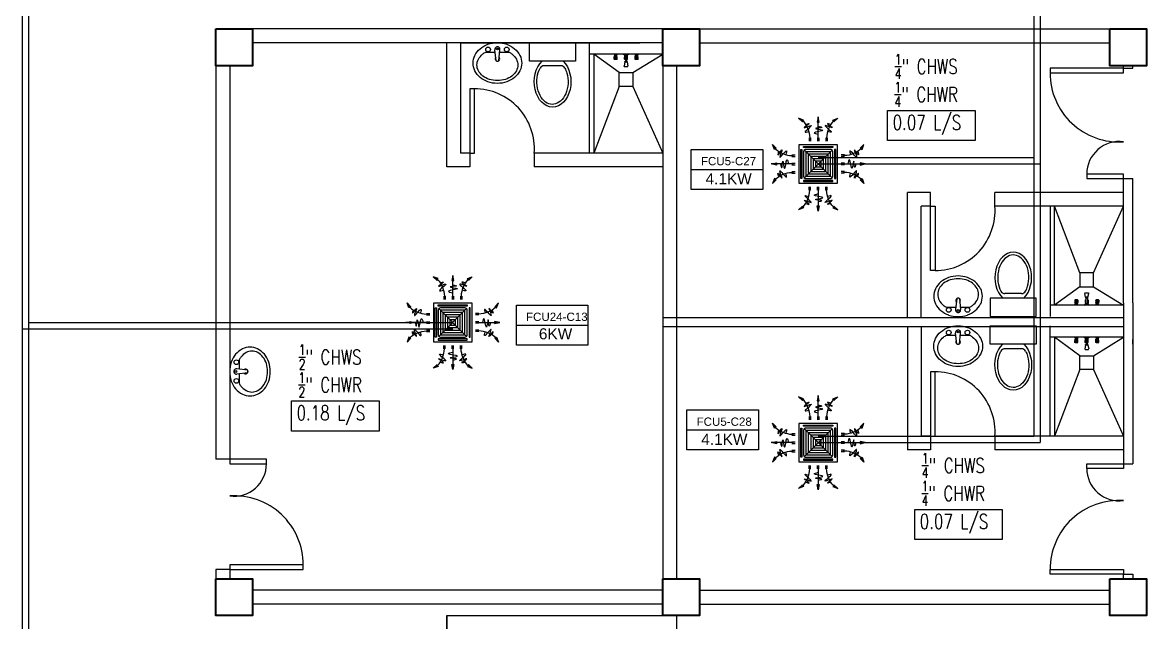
# Model space of a CAD drawing. Header units: millimetres. Extents: x 5 to 430, y 3 to 339.
# Drawn here: x 33.69 to 45.92, y 42.8 to 49.32 of the extents above; entities that cross this region are included whole.
import ezdxf

# ---------------------------------------------------------------- set-up
doc = ezdxf.new("R2010")
doc.units = ezdxf.units.MM
doc.header["$MEASUREMENT"] = 0
for name, color, linetype in [('AIR', 7, 'Continuous'), ('fcu line', 7, 'Continuous'), ('fcu return', 7, 'Continuous'), ('Legends', 7, 'Continuous'), ('pipe label', 7, 'Continuous')]:
    doc.layers.add(name, color=color, linetype=linetype)
doc.styles.add('Arch-Dim', font='simplex.shx', dxfattribs={"width": 0.75})
doc.styles.get("Standard").update_dxf_attribs({"font": 'arial.ttf'})

# ---------------------------------------------------------------- blocks, each defined once
blk = doc.blocks.new('FCU-13000P (CASSETTE SPLIT)')
at = {"layer": 'AIR', "ltscale": 3}
for p, q in [((0, 0.523), (0, 1)), ((-0.193, 0.558), (-0.193, 0.487)), ((-0.162, 0.558), (-0.162, 0.487)), ((-0.016, 0.558), (-0.016, 0.487)), ((0.016, 0.558), (0.016, 0.487)), ((0.162, 0.558), (0.162, 0.487)), ((0.193, 0.558), (0.193, 0.487)), ((-0.523, 0), (-1, 0)), ((-0.558, 0.193), (-0.487, 0.193)), ((-0.558, 0.162), (-0.487, 0.162)), ((-0.558, 0.016), (-0.487, 0.016)), ((0.558, 0.193), (0.487, 0.193)), ((0.558, 0.162), (0.487, 0.162)), ((0.558, 0.016), (0.487, 0.016)), ((0.523, 0), (1, 0)), ((-0.558, -0.016), (-0.487, -0.016)), ((-0.558, -0.162), (-0.487, -0.162)), ((-0.558, -0.193), (-0.487, -0.193)), ((0.558, -0.016), (0.487, -0.016)), ((0.558, -0.162), (0.487, -0.162)), ((0.558, -0.193), (0.487, -0.193)), ((-0.193, -0.558), (-0.193, -0.487)), ((-0.162, -0.558), (-0.162, -0.487)), ((-0.016, -0.558), (-0.016, -0.487)), ((0, -0.523), (0, -1)), ((0.016, -0.558), (0.016, -0.487)), ((0.162, -0.558), (0.162, -0.487)), ((0.193, -0.558), (0.193, -0.487))]:
    blk.add_line(p, q, dxfattribs=at)
at = {"layer": 'AIR'}
for p, q in [((0.295, -0.295), (-0.295, 0.295)), ((0.295, 0.295), (-0.295, -0.295))]:
    blk.add_line(p, q, dxfattribs=at)
at = {"layer": 'AIR', "ltscale": 3}
for points in [[(-0.335, 0.895), (-0.311, 0.932), (-0.416, 0.973)], [(-0.022, 0.89), (0.022, 0.89), (0, 1)], [(0.335, 0.895), (0.311, 0.932), (0.416, 0.973)], [(-0.895, 0.335), (-0.932, 0.311), (-0.973, 0.416)], [(0.895, 0.335), (0.932, 0.311), (0.973, 0.416)], [(-0.89, 0.022), (-0.89, -0.022), (-1, 0)], [(0.89, 0.022), (0.89, -0.022), (1, 0)], [(-0.895, -0.335), (-0.932, -0.311), (-0.973, -0.416)], [(0.895, -0.335), (0.932, -0.311), (0.973, -0.416)], [(-0.335, -0.895), (-0.311, -0.932), (-0.416, -0.973)], [(-0.022, -0.89), (0.022, -0.89), (0, -1)], [(0.335, -0.895), (0.311, -0.932), (0.416, -0.973)]]:
    blk.add_lwpolyline(points, close=True, dxfattribs=at)
at = {"layer": 'AIR'}
for points in [[(-0.323, 0.914, -0.171809), (-0.178, 0.558), (-0.178, 0.522)], [(0.323, 0.914, 0.171809), (0.178, 0.558), (0.178, 0.522)], [(-0.914, 0.323, 0.171809), (-0.558, 0.178), (-0.522, 0.178)], [(0.914, 0.323, -0.171809), (0.558, 0.178), (0.522, 0.178)], [(-0.914, -0.323, -0.171809), (-0.558, -0.178), (-0.522, -0.178)], [(0.914, -0.323, 0.171809), (0.558, -0.178), (0.522, -0.178)], [(-0.323, -0.914, 0.171809), (-0.178, -0.558), (-0.178, -0.522)], [(0.323, -0.914, -0.171809), (0.178, -0.558), (0.178, -0.522)]]:
    blk.add_lwpolyline(points, format="xyb", dxfattribs=at)
for points in [[(-0.41, -0.41), (0.41, -0.41), (0.41, 0.41), (-0.41, 0.41)], [(-0.373, 0.31), (-0.348, 0.31), (-0.348, -0.31), (-0.373, -0.31)], [(-0.31, 0.372), (0.31, 0.372), (0.31, 0.348), (-0.31, 0.348)], [(-0.26, -0.26), (0.26, -0.26), (0.26, 0.26), (-0.26, 0.26)], [(0.372, 0.31), (0.348, 0.31), (0.348, -0.31), (0.372, -0.31)], [(-0.21, -0.21), (0.21, -0.21), (0.21, 0.21), (-0.21, 0.21)], [(-0.16, -0.16), (0.16, -0.16), (0.16, 0.16), (-0.16, 0.16)], [(-0.11, -0.11), (0.11, -0.11), (0.11, 0.11), (-0.11, 0.11)], [(-0.06, -0.06), (0.06, -0.06), (0.06, 0.06), (-0.06, 0.06)], [(-0.31, -0.373), (0.31, -0.373), (0.31, -0.348), (-0.31, -0.348)]]:
    blk.add_lwpolyline(points, close=True, dxfattribs=at)
blk.add_lwpolyline([(-0.26, -0.31), (0.26, -0.31, 0.414214), (0.31, -0.26), (0.31, 0.26, 0.414214), (0.26, 0.31), (-0.26, 0.31, 0.414214), (-0.31, 0.26), (-0.31, -0.26, 0.414214)], format="xyb", close=True, dxfattribs=at)
at = {"layer": 'AIR', "ltscale": 3}
for points in [[(-0.268, 0.84), (-0.231, 0.852), (-0.134, 0.882), (-0.422, 0.704), (0.005, 0.903), (-0.358, 0.645), (-0.239, 0.678), (-0.199, 0.69)], [(0.268, 0.84), (0.231, 0.852), (0.134, 0.882), (0.422, 0.704), (-0.005, 0.903), (0.358, 0.645), (0.239, 0.678), (0.199, 0.69)], [(-0.84, 0.268), (-0.852, 0.231), (-0.882, 0.134), (-0.704, 0.422), (-0.903, -0.005), (-0.645, 0.358), (-0.678, 0.239), (-0.69, 0.199)], [(0.84, 0.268), (0.852, 0.231), (0.882, 0.134), (0.704, 0.422), (0.903, -0.005), (0.645, 0.358), (0.678, 0.239), (0.69, 0.199)], [(-0.84, -0.268), (-0.852, -0.231), (-0.882, -0.134), (-0.704, -0.422), (-0.903, 0.005), (-0.645, -0.358), (-0.678, -0.239), (-0.69, -0.199)], [(0.84, -0.268), (0.852, -0.231), (0.882, -0.134), (0.704, -0.422), (0.903, 0.005), (0.645, -0.358), (0.678, -0.239), (0.69, -0.199)], [(-0.268, -0.84), (-0.231, -0.852), (-0.134, -0.882), (-0.422, -0.704), (0.005, -0.903), (-0.358, -0.645), (-0.239, -0.678), (-0.199, -0.69)], [(0.268, -0.84), (0.231, -0.852), (0.134, -0.882), (0.422, -0.704), (-0.005, -0.903), (0.358, -0.645), (0.239, -0.678), (0.199, -0.69)]]:
    blk.add_open_spline(points, degree=3, knots=[0.0032834, 0.0032834, 0.0032834, 0.0032834, 0.0712567, 0.1924075, 0.3347111, 0.5062145, 0.5813292, 0.5813292, 0.5813292, 0.5813292], dxfattribs=at)
for points in [[(0, 0.8), (0.077, 0.776), (-0.058, 0.755), (0.098, 0.718), (-0.087, 0.663), (0, 0.631)], [(-0.8, 0), (-0.776, -0.077), (-0.755, 0.058), (-0.718, -0.098), (-0.663, 0.087), (-0.631, 0)], [(0.8, 0), (0.776, -0.077), (0.755, 0.058), (0.718, -0.098), (0.663, 0.087), (0.631, 0)], [(0, -0.8), (0.077, -0.776), (-0.058, -0.755), (0.098, -0.718), (-0.087, -0.663), (0, -0.631)]]:
    blk.add_spline(points, degree=3, dxfattribs=at)
for points in [[(-0.416, 0.973), (-0.335, 0.895), (-0.311, 0.932)], [(0, 1), (-0.022, 0.89), (0.022, 0.89)], [(0.416, 0.973), (0.335, 0.895), (0.311, 0.932)], [(-0.973, 0.416), (-0.895, 0.335), (-0.932, 0.311)], [(0.973, 0.416), (0.895, 0.335), (0.932, 0.311)], [(-1, 0), (-0.89, 0.022), (-0.89, -0.022)], [(1, 0), (0.89, 0.022), (0.89, -0.022)], [(-0.973, -0.416), (-0.895, -0.335), (-0.932, -0.311)], [(0.973, -0.416), (0.895, -0.335), (0.932, -0.311)], [(-0.416, -0.973), (-0.335, -0.895), (-0.311, -0.932)], [(0, -1), (-0.022, -0.89), (0.022, -0.89)], [(0.416, -0.973), (0.335, -0.895), (0.311, -0.932)]]:
    blk.add_solid(points, dxfattribs=at)

msp = doc.modelspace()

# ---------------------------------------------------------------- linework, layer by layer
at = {"color": 8, "lineweight": 25}
for p, q in [((40.66, 49.254), (36.197, 49.254)), ((41.06, 49.254), (45.522, 49.254)), ((40.66, 49.104), (36.197, 49.104)), ((41.06, 49.104), (45.522, 49.104)), ((35.797, 48.854), (35.797, 44.577)), ((35.947, 48.854), (35.947, 44.527)), ((40.66, 48.854), (40.66, 43.277)), ((40.81, 48.854), (40.81, 43.277)), ((45.672, 46.115), (40.66, 46.115)), ((45.672, 46.015), (40.66, 46.015)), ((35.947, 44.577), (35.797, 44.577)), ((35.947, 43.427), (35.947, 43.277)), ((35.797, 43.377), (35.797, 43.277)), ((35.947, 43.377), (35.797, 43.377)), ((40.66, 43.152), (36.197, 43.152)), ((41.06, 43.152), (45.522, 43.152)), ((40.66, 43.002), (36.197, 43.002)), ((41.06, 43.002), (45.522, 43.002)), ((38.31, 42.877), (38.31, 41.689)), ((40.81, 42.877), (40.81, 38.502))]:
    msp.add_line(p, q, dxfattribs=at)
at = {"color": 8, "linetype": 'ByBlock', "lineweight": 25}
for p, q in [((38.31, 47.754), (38.31, 49.104)), ((45.672, 48.777), (45.672, 48.854)), ((45.672, 48.827), (45.772, 48.827)), ((45.772, 48.827), (45.772, 48.854)), ((39.26, 47.904), (39.26, 47.754)), ((45.672, 46.277), (45.672, 47.677)), ((45.672, 47.627), (45.772, 47.627)), ((45.772, 46.277), (45.772, 47.627)), ((45.672, 46.277), (45.672, 44.477)), ((45.772, 46.277), (45.772, 44.527)), ((45.772, 45.877), (45.772, 44.527)), ((45.672, 44.527), (45.772, 44.527)), ((45.672, 43.277), (45.672, 43.327)), ((45.672, 43.327), (45.772, 43.327)), ((45.772, 43.327), (45.772, 43.277))]:
    msp.add_line(p, q, dxfattribs=at)
at = {"color": 8, "linetype": 'ByBlock', "lineweight": 9}
for p, q in [((38.46, 49.104), (40.41, 49.104)), ((40.66, 48.979), (39.86, 48.979)), ((45.672, 46.252), (44.872, 46.252)), ((45.672, 45.902), (44.872, 45.902)), ((45.772, 45.827), (45.772, 45.877))]:
    msp.add_line(p, q, dxfattribs=at)
at = {"color": 8, "linetype": 'ByBlock', "lineweight": 25, "ltscale": 0.3}
for p, q in [((38.46, 49.104), (38.46, 47.904)), ((38.56, 47.904), (38.46, 47.904)), ((38.56, 47.904), (38.56, 47.754)), ((40.66, 47.904), (39.26, 47.904)), ((38.56, 47.754), (38.31, 47.754)), ((40.66, 47.754), (39.26, 47.754)), ((43.572, 47.477), (43.322, 47.477)), ((43.322, 46.115), (43.322, 47.477)), ((43.572, 47.327), (43.572, 47.477)), ((45.672, 47.477), (44.272, 47.477)), ((44.272, 47.327), (44.272, 47.477)), ((43.572, 47.327), (43.472, 47.327)), ((43.472, 46.115), (43.472, 47.327)), ((45.672, 47.327), (44.272, 47.327)), ((43.322, 46.015), (43.322, 44.677)), ((43.472, 46.015), (43.472, 44.827)), ((43.572, 44.827), (43.472, 44.827)), ((43.572, 44.827), (43.572, 44.677)), ((45.672, 44.827), (44.272, 44.827)), ((44.272, 44.827), (44.272, 44.677)), ((43.572, 44.677), (43.322, 44.677)), ((45.672, 44.677), (44.272, 44.677))]:
    msp.add_line(p, q, dxfattribs=at)
at = {"color": 8, "lineweight": 9}
for p, q in [((39.21, 48.904), (39.21, 49.104)), ((39.21, 49.104), (39.71, 49.104)), ((39.71, 49.104), (39.71, 48.904)), ((38.845, 48.906), (38.832, 49.028)), ((38.874, 48.906), (38.887, 49.028)), ((40.129, 48.978), (40.129, 48.979)), ((40.163, 48.979), (40.129, 48.979)), ((40.129, 48.978), (40.132, 48.971)), ((40.163, 48.978), (40.129, 48.978)), ((40.129, 48.946), (40.131, 48.95)), ((40.129, 48.924), (40.129, 48.946)), ((40.133, 48.922), (40.129, 48.924)), ((40.163, 48.924), (40.129, 48.924)), ((40.16, 48.971), (40.132, 48.971)), ((40.132, 48.957), (40.133, 48.96)), ((40.132, 48.952), (40.132, 48.957)), ((40.16, 48.957), (40.132, 48.957)), ((40.159, 48.96), (40.133, 48.96)), ((40.133, 48.946), (40.14, 48.946)), ((40.133, 48.932), (40.133, 48.945)), ((40.133, 48.92), (40.133, 48.922)), ((40.159, 48.922), (40.133, 48.922)), ((40.159, 48.92), (40.133, 48.92)), ((40.135, 48.971), (40.135, 48.96)), ((40.14, 48.932), (40.14, 48.945)), ((40.159, 48.946), (40.152, 48.946)), ((40.152, 48.932), (40.152, 48.945)), ((40.157, 48.971), (40.157, 48.96)), ((40.16, 48.957), (40.159, 48.96)), ((40.159, 48.932), (40.159, 48.945)), ((40.159, 48.922), (40.163, 48.924)), ((40.159, 48.92), (40.159, 48.922)), ((40.163, 48.978), (40.16, 48.971)), ((40.16, 48.952), (40.16, 48.957)), ((40.163, 48.946), (40.16, 48.95)), ((40.163, 48.978), (40.163, 48.979)), ((40.163, 48.924), (40.163, 48.946)), ((40.231, 48.979), (40.242, 48.973)), ((40.289, 48.979), (40.231, 48.979)), ((40.242, 48.973), (40.277, 48.973)), ((40.277, 48.973), (40.242, 48.973)), ((40.242, 48.973), (40.242, 48.964)), ((40.242, 48.964), (40.277, 48.964)), ((40.243, 48.946), (40.245, 48.95)), ((40.243, 48.924), (40.243, 48.946)), ((40.252, 48.924), (40.243, 48.924)), ((40.247, 48.922), (40.243, 48.924)), ((40.252, 48.96), (40.246, 48.96)), ((40.246, 48.957), (40.246, 48.96)), ((40.252, 48.957), (40.246, 48.957)), ((40.246, 48.952), (40.246, 48.957)), ((40.246, 48.946), (40.252, 48.946)), ((40.247, 48.932), (40.247, 48.945)), ((40.252, 48.922), (40.247, 48.922)), ((40.247, 48.92), (40.247, 48.922)), ((40.252, 48.92), (40.247, 48.92)), ((40.248, 48.964), (40.248, 48.96)), ((40.252, 48.964), (40.252, 48.901)), ((40.267, 48.964), (40.252, 48.964)), ((40.267, 48.901), (40.267, 48.964)), ((40.273, 48.96), (40.267, 48.96)), ((40.274, 48.957), (40.267, 48.957)), ((40.273, 48.946), (40.267, 48.946)), ((40.276, 48.924), (40.267, 48.924)), ((40.273, 48.922), (40.267, 48.922)), ((40.273, 48.92), (40.267, 48.92)), ((40.271, 48.964), (40.271, 48.96)), ((40.274, 48.957), (40.273, 48.96)), ((40.273, 48.932), (40.273, 48.945)), ((40.273, 48.922), (40.276, 48.924)), ((40.273, 48.92), (40.273, 48.922)), ((40.274, 48.952), (40.274, 48.957)), ((40.276, 48.946), (40.274, 48.95)), ((40.276, 48.924), (40.276, 48.946)), ((40.277, 48.973), (40.289, 48.979)), ((40.277, 48.964), (40.277, 48.973)), ((40.39, 48.979), (40.356, 48.979)), ((40.356, 48.978), (40.356, 48.979)), ((40.39, 48.978), (40.356, 48.978)), ((40.356, 48.978), (40.36, 48.971)), ((40.357, 48.946), (40.359, 48.95)), ((40.357, 48.924), (40.357, 48.946)), ((40.39, 48.924), (40.357, 48.924)), ((40.36, 48.922), (40.357, 48.924)), ((40.359, 48.957), (40.36, 48.96)), ((40.387, 48.957), (40.359, 48.957)), ((40.359, 48.952), (40.359, 48.957)), ((40.387, 48.971), (40.36, 48.971)), ((40.386, 48.96), (40.36, 48.96)), ((40.36, 48.946), (40.367, 48.946)), ((40.36, 48.932), (40.36, 48.945)), ((40.386, 48.922), (40.36, 48.922)), ((40.36, 48.92), (40.36, 48.922)), ((40.386, 48.92), (40.36, 48.92)), ((40.362, 48.971), (40.362, 48.96)), ((40.367, 48.932), (40.367, 48.945)), ((40.386, 48.946), (40.379, 48.946)), ((40.379, 48.932), (40.379, 48.945)), ((40.385, 48.971), (40.385, 48.96)), ((40.387, 48.957), (40.386, 48.96)), ((40.386, 48.932), (40.386, 48.945)), ((40.386, 48.922), (40.39, 48.924)), ((40.386, 48.92), (40.386, 48.922)), ((40.39, 48.978), (40.387, 48.971)), ((40.387, 48.952), (40.387, 48.957)), ((40.39, 48.946), (40.388, 48.95)), ((40.39, 48.978), (40.39, 48.979)), ((40.39, 48.924), (40.39, 48.946)), ((39.71, 48.904), (39.21, 48.904)), ((39.55, 48.854), (39.369, 48.854)), ((40.247, 48.894), (40.239, 48.852)), ((40.24, 48.847), (40.279, 48.847)), ((40.247, 48.894), (40.247, 48.901)), ((40.247, 48.901), (40.272, 48.901)), ((40.272, 48.894), (40.247, 48.894)), ((40.272, 48.894), (40.247, 48.894)), ((40.272, 48.901), (40.272, 48.894)), ((40.272, 48.894), (40.28, 48.852)), ((44.563, 46.377), (44.382, 46.377)), ((45.26, 46.337), (45.251, 46.379)), ((45.253, 46.384), (45.291, 46.384)), ((45.284, 46.337), (45.293, 46.379)), ((43.858, 46.325), (43.844, 46.203)), ((43.887, 46.325), (43.9, 46.203)), ((44.222, 46.327), (44.222, 46.127)), ((44.722, 46.327), (44.222, 46.327)), ((44.722, 46.127), (44.722, 46.327)), ((45.141, 46.253), (45.145, 46.259)), ((45.141, 46.253), (45.141, 46.252)), ((45.176, 46.253), (45.141, 46.253)), ((45.176, 46.252), (45.141, 46.252)), ((45.145, 46.309), (45.142, 46.307)), ((45.142, 46.307), (45.142, 46.285)), ((45.175, 46.307), (45.142, 46.307)), ((45.142, 46.285), (45.144, 46.281)), ((45.144, 46.279), (45.144, 46.273)), ((45.172, 46.273), (45.144, 46.273)), ((45.144, 46.273), (45.145, 46.271)), ((45.145, 46.311), (45.145, 46.309)), ((45.172, 46.311), (45.145, 46.311)), ((45.172, 46.309), (45.145, 46.309)), ((45.145, 46.298), (45.145, 46.286)), ((45.145, 46.285), (45.153, 46.285)), ((45.172, 46.271), (45.145, 46.271)), ((45.172, 46.259), (45.145, 46.259)), ((45.147, 46.259), (45.147, 46.271)), ((45.152, 46.298), (45.152, 46.286)), ((45.172, 46.285), (45.164, 46.285)), ((45.165, 46.298), (45.165, 46.286)), ((45.17, 46.259), (45.17, 46.271)), ((45.172, 46.311), (45.172, 46.309)), ((45.172, 46.309), (45.175, 46.307)), ((45.172, 46.298), (45.172, 46.286)), ((45.172, 46.279), (45.172, 46.273)), ((45.172, 46.273), (45.172, 46.271)), ((45.176, 46.253), (45.172, 46.259)), ((45.175, 46.285), (45.173, 46.281)), ((45.175, 46.307), (45.175, 46.285)), ((45.176, 46.253), (45.176, 46.252)), ((45.243, 46.252), (45.255, 46.258)), ((45.301, 46.252), (45.243, 46.252)), ((45.259, 46.309), (45.255, 46.307)), ((45.265, 46.307), (45.255, 46.307)), ((45.255, 46.307), (45.255, 46.285)), ((45.255, 46.285), (45.258, 46.281)), ((45.255, 46.267), (45.289, 46.267)), ((45.255, 46.258), (45.255, 46.267)), ((45.255, 46.258), (45.289, 46.258)), ((45.289, 46.258), (45.255, 46.258)), ((45.258, 46.279), (45.258, 46.273)), ((45.265, 46.273), (45.258, 46.273)), ((45.258, 46.273), (45.259, 46.271)), ((45.265, 46.311), (45.259, 46.311)), ((45.259, 46.311), (45.259, 46.309)), ((45.265, 46.309), (45.259, 46.309)), ((45.259, 46.298), (45.259, 46.286)), ((45.259, 46.285), (45.265, 46.285)), ((45.265, 46.271), (45.259, 46.271)), ((45.284, 46.337), (45.26, 46.337)), ((45.26, 46.337), (45.26, 46.33)), ((45.284, 46.337), (45.26, 46.337)), ((45.26, 46.33), (45.284, 46.33)), ((45.261, 46.267), (45.261, 46.271)), ((45.265, 46.267), (45.265, 46.33)), ((45.28, 46.267), (45.265, 46.267)), ((45.28, 46.33), (45.28, 46.267)), ((45.285, 46.311), (45.28, 46.311)), ((45.285, 46.309), (45.28, 46.309)), ((45.289, 46.307), (45.28, 46.307)), ((45.285, 46.285), (45.28, 46.285)), ((45.286, 46.273), (45.28, 46.273)), ((45.285, 46.271), (45.28, 46.271)), ((45.283, 46.267), (45.283, 46.271)), ((45.284, 46.33), (45.284, 46.337)), ((45.285, 46.311), (45.285, 46.309)), ((45.285, 46.309), (45.289, 46.307)), ((45.285, 46.298), (45.285, 46.286)), ((45.286, 46.273), (45.285, 46.271)), ((45.286, 46.279), (45.286, 46.273)), ((45.289, 46.285), (45.287, 46.281)), ((45.289, 46.307), (45.289, 46.285)), ((45.289, 46.267), (45.289, 46.258)), ((45.289, 46.258), (45.301, 46.252)), ((45.373, 46.309), (45.369, 46.307)), ((45.402, 46.307), (45.369, 46.307)), ((45.369, 46.307), (45.369, 46.285)), ((45.369, 46.285), (45.371, 46.281)), ((45.369, 46.253), (45.372, 46.259)), ((45.403, 46.253), (45.369, 46.253)), ((45.369, 46.253), (45.369, 46.252)), ((45.403, 46.252), (45.369, 46.252)), ((45.372, 46.279), (45.372, 46.273)), ((45.372, 46.273), (45.372, 46.271)), ((45.4, 46.273), (45.372, 46.273)), ((45.399, 46.271), (45.372, 46.271)), ((45.399, 46.259), (45.372, 46.259)), ((45.399, 46.311), (45.373, 46.311)), ((45.373, 46.311), (45.373, 46.309)), ((45.399, 46.309), (45.373, 46.309)), ((45.373, 46.298), (45.373, 46.286)), ((45.373, 46.285), (45.38, 46.285)), ((45.374, 46.259), (45.374, 46.271)), ((45.38, 46.298), (45.38, 46.286)), ((45.392, 46.298), (45.392, 46.286)), ((45.399, 46.285), (45.392, 46.285)), ((45.397, 46.259), (45.397, 46.271)), ((45.399, 46.311), (45.399, 46.309)), ((45.399, 46.309), (45.402, 46.307)), ((45.399, 46.298), (45.399, 46.286)), ((45.4, 46.273), (45.399, 46.271)), ((45.403, 46.253), (45.399, 46.259)), ((45.402, 46.285), (45.4, 46.281)), ((45.4, 46.279), (45.4, 46.273)), ((45.402, 46.307), (45.402, 46.285)), ((45.403, 46.253), (45.403, 46.252)), ((44.222, 46.127), (44.722, 46.127)), ((44.222, 45.827), (44.222, 46.027)), ((44.222, 46.027), (44.722, 46.027)), ((44.722, 46.027), (44.722, 45.827)), ((43.858, 45.829), (43.844, 45.951)), ((43.887, 45.829), (43.9, 45.951)), ((45.141, 45.901), (45.141, 45.902)), ((45.176, 45.902), (45.141, 45.902)), ((45.141, 45.901), (45.145, 45.894)), ((45.176, 45.901), (45.141, 45.901)), ((45.142, 45.869), (45.144, 45.873)), ((45.142, 45.847), (45.142, 45.869)), ((45.144, 45.88), (45.145, 45.883)), ((45.144, 45.874), (45.144, 45.88)), ((45.172, 45.88), (45.144, 45.88)), ((45.172, 45.894), (45.145, 45.894)), ((45.172, 45.883), (45.145, 45.883)), ((45.145, 45.869), (45.153, 45.869)), ((45.145, 45.855), (45.145, 45.868)), ((45.147, 45.894), (45.147, 45.883)), ((45.152, 45.855), (45.152, 45.867)), ((45.172, 45.869), (45.164, 45.869)), ((45.165, 45.855), (45.165, 45.867)), ((45.17, 45.894), (45.17, 45.883)), ((45.176, 45.901), (45.172, 45.894)), ((45.172, 45.88), (45.172, 45.883)), ((45.172, 45.874), (45.172, 45.88)), ((45.172, 45.855), (45.172, 45.868)), ((45.175, 45.869), (45.173, 45.873)), ((45.175, 45.847), (45.175, 45.869)), ((45.176, 45.901), (45.176, 45.902)), ((45.243, 45.902), (45.255, 45.896)), ((45.301, 45.902), (45.243, 45.902)), ((45.255, 45.896), (45.289, 45.896)), ((45.289, 45.896), (45.255, 45.896)), ((45.255, 45.896), (45.255, 45.886)), ((45.255, 45.886), (45.289, 45.886)), ((45.255, 45.869), (45.258, 45.873)), ((45.255, 45.847), (45.255, 45.869)), ((45.258, 45.88), (45.259, 45.883)), ((45.265, 45.88), (45.258, 45.88)), ((45.258, 45.874), (45.258, 45.88)), ((45.265, 45.883), (45.259, 45.883)), ((45.259, 45.869), (45.265, 45.869)), ((45.259, 45.855), (45.259, 45.868)), ((45.261, 45.886), (45.261, 45.883)), ((45.265, 45.886), (45.265, 45.824)), ((45.28, 45.886), (45.265, 45.886)), ((45.28, 45.824), (45.28, 45.886)), ((45.285, 45.883), (45.28, 45.883)), ((45.286, 45.88), (45.28, 45.88)), ((45.285, 45.869), (45.28, 45.869)), ((45.283, 45.886), (45.283, 45.883)), ((45.286, 45.88), (45.285, 45.883)), ((45.285, 45.855), (45.285, 45.868)), ((45.286, 45.874), (45.286, 45.88)), ((45.289, 45.869), (45.287, 45.873)), ((45.289, 45.896), (45.301, 45.902)), ((45.289, 45.886), (45.289, 45.896)), ((45.289, 45.847), (45.289, 45.869)), ((45.403, 45.902), (45.369, 45.902)), ((45.369, 45.901), (45.369, 45.902)), ((45.403, 45.901), (45.369, 45.901)), ((45.369, 45.901), (45.372, 45.894)), ((45.369, 45.869), (45.371, 45.873)), ((45.369, 45.847), (45.369, 45.869)), ((45.399, 45.894), (45.372, 45.894)), ((45.372, 45.88), (45.372, 45.883)), ((45.399, 45.883), (45.372, 45.883)), ((45.4, 45.88), (45.372, 45.88)), ((45.372, 45.874), (45.372, 45.88)), ((45.373, 45.869), (45.38, 45.869)), ((45.373, 45.855), (45.373, 45.868)), ((45.374, 45.894), (45.374, 45.883)), ((45.38, 45.855), (45.38, 45.867)), ((45.399, 45.869), (45.392, 45.869)), ((45.392, 45.855), (45.392, 45.867)), ((45.397, 45.894), (45.397, 45.883)), ((45.403, 45.901), (45.399, 45.894)), ((45.4, 45.88), (45.399, 45.883)), ((45.399, 45.855), (45.399, 45.868)), ((45.4, 45.874), (45.4, 45.88)), ((45.402, 45.869), (45.4, 45.873)), ((45.402, 45.847), (45.402, 45.869)), ((45.403, 45.901), (45.403, 45.902)), ((44.722, 45.827), (44.222, 45.827)), ((44.563, 45.777), (44.382, 45.777)), ((45.145, 45.845), (45.142, 45.847)), ((45.175, 45.847), (45.142, 45.847)), ((45.145, 45.843), (45.145, 45.845)), ((45.172, 45.845), (45.145, 45.845)), ((45.172, 45.843), (45.145, 45.843)), ((45.172, 45.845), (45.175, 45.847)), ((45.172, 45.843), (45.172, 45.845)), ((45.26, 45.817), (45.251, 45.775)), ((45.253, 45.77), (45.291, 45.77)), ((45.265, 45.847), (45.255, 45.847)), ((45.259, 45.845), (45.255, 45.847)), ((45.265, 45.845), (45.259, 45.845)), ((45.259, 45.843), (45.259, 45.845)), ((45.265, 45.843), (45.259, 45.843)), ((45.26, 45.817), (45.26, 45.824)), ((45.26, 45.824), (45.284, 45.824)), ((45.284, 45.817), (45.26, 45.817)), ((45.284, 45.817), (45.26, 45.817)), ((45.289, 45.847), (45.28, 45.847)), ((45.285, 45.845), (45.28, 45.845)), ((45.285, 45.843), (45.28, 45.843)), ((45.284, 45.824), (45.284, 45.817)), ((45.284, 45.817), (45.293, 45.775)), ((45.285, 45.845), (45.289, 45.847)), ((45.285, 45.843), (45.285, 45.845)), ((45.402, 45.847), (45.369, 45.847)), ((45.373, 45.845), (45.369, 45.847)), ((45.399, 45.845), (45.373, 45.845)), ((45.373, 45.843), (45.373, 45.845)), ((45.399, 45.843), (45.373, 45.843)), ((45.399, 45.845), (45.402, 45.847)), ((45.399, 45.843), (45.399, 45.845)), ((36.145, 45.544), (36.023, 45.558)), ((36.145, 45.515), (36.023, 45.502))]:
    msp.add_line(p, q, dxfattribs=at)
at = {"color": 8, "linetype": 'ByBlock', "lineweight": 9, "ltscale": 0.3}
for p, q in [((40.185, 48.779), (39.91, 48.979)), ((40.335, 48.779), (40.66, 48.979)), ((40.185, 48.629), (39.91, 47.904)), ((40.335, 48.629), (40.66, 47.904)), ((45.197, 46.602), (44.922, 47.327)), ((45.347, 46.602), (45.672, 47.327)), ((45.197, 46.452), (44.922, 46.252)), ((45.347, 46.452), (45.672, 46.252)), ((45.197, 45.702), (44.922, 45.902)), ((45.347, 45.702), (45.672, 45.902)), ((45.197, 45.552), (44.922, 44.827)), ((45.347, 45.552), (45.672, 44.827))]:
    msp.add_line(p, q, dxfattribs=at)
at = {"color": 8, "lineweight": 35}
for points in [[(35.797, 49.254), (36.197, 49.254), (36.197, 48.854), (35.797, 48.854)], [(40.66, 49.254), (41.06, 49.254), (41.06, 48.854), (40.66, 48.854)], [(45.522, 49.254), (45.922, 49.254), (45.922, 48.854), (45.522, 48.854)], [(35.797, 43.277), (36.197, 43.277), (36.197, 42.877), (35.797, 42.877)], [(40.66, 43.277), (41.06, 43.277), (41.06, 42.877), (40.66, 42.877)], [(45.522, 43.277), (45.922, 43.277), (45.922, 42.877), (45.522, 42.877)]]:
    msp.add_lwpolyline(points, close=True, dxfattribs=at)
at = {"color": 8, "lineweight": 9}
for points in [[(39.125, 48.883, -0.11576), (39.105, 48.8, -0.104047), (39.047, 48.727, -0.090875), (38.963, 48.679, -0.083344), (38.86, 48.662, -0.083344), (38.756, 48.679, -0.090875), (38.672, 48.727, -0.104047), (38.614, 48.8, -0.11576), (38.595, 48.883, -0.11576), (38.614, 48.965, -0.104047), (38.672, 49.039, -0.090875), (38.756, 49.087, -0.083344), (38.86, 49.104, -0.083344), (38.963, 49.087, -0.090875), (39.047, 49.039, -0.104047), (39.105, 48.965, -0.11576)], [(44.137, 45.806, -0.11576), (44.118, 45.723, -0.104047), (44.059, 45.65, -0.090875), (43.976, 45.602, -0.083344), (43.872, 45.585, -0.083344), (43.769, 45.602, -0.090875), (43.685, 45.65, -0.104047), (43.626, 45.723, -0.11576), (43.607, 45.806, -0.11576), (43.626, 45.888, -0.104047), (43.685, 45.962, -0.090875), (43.769, 46.01, -0.083344), (43.872, 46.027, -0.083344), (43.976, 46.01, -0.090875), (44.059, 45.962, -0.104047), (44.118, 45.888, -0.11576)], [(36.168, 45.265, 0.11576), (36.251, 45.284, 0.104047), (36.324, 45.342, 0.090875), (36.372, 45.426, 0.083344), (36.389, 45.53, 0.083344), (36.372, 45.633, 0.090875), (36.324, 45.717, 0.104047), (36.251, 45.775, 0.11576), (36.168, 45.795, 0.11576), (36.086, 45.775, 0.104047), (36.012, 45.717, 0.090875), (35.964, 45.633, 0.083344), (35.947, 45.53, 0.083344), (35.964, 45.426, 0.090875), (36.012, 45.342, 0.104047), (36.086, 45.284, 0.11576)]]:
    msp.add_lwpolyline(points, format="xyb", close=True, dxfattribs=at)
at = {"color": 8, "linetype": 'ByBlock', "lineweight": 9, "ltscale": 0.3}
for points in [[(39.91, 48.979), (39.91, 47.904), (39.86, 47.904), (39.86, 49.104), (39.86, 49.104)], [(44.922, 46.252), (44.922, 47.327), (44.872, 47.327), (44.872, 46.127), (44.872, 46.127)], [(44.922, 45.902), (44.922, 44.827), (44.872, 44.827), (44.872, 46.027), (44.872, 46.027)]]:
    msp.add_lwpolyline(points, dxfattribs=at)
at = {"color": 8, "lineweight": 9}
for points in [[(39.082, 48.862, -0.124838), (39.066, 48.799, -0.105788), (39.017, 48.742, -0.086697), (38.947, 48.706, -0.076776), (38.86, 48.692, -0.076776), (38.772, 48.706, -0.086697), (38.702, 48.742, -0.105788), (38.653, 48.799, -0.124838), (38.637, 48.862, -0.124838), (38.653, 48.925, -0.105788), (38.702, 48.982, -0.040067), (38.733, 49.002), (38.835, 49.002, -0.040067)], [(38.884, 49.002), (38.986, 49.002, -0.040067), (39.017, 48.982, -0.105788), (39.066, 48.925, -0.124838), (39.082, 48.862, -0.124838)], [(44.095, 46.369, 0.124838), (44.079, 46.431, 0.105788), (44.029, 46.489, 0.086697), (43.96, 46.525, 0.076776), (43.872, 46.539, 0.076776), (43.785, 46.525, 0.086697), (43.715, 46.489, 0.105788), (43.665, 46.431, 0.124838), (43.65, 46.369, 0.124838), (43.665, 46.306, 0.105788), (43.715, 46.249, 0.040067), (43.745, 46.229), (43.848, 46.229, 0.040067)], [(43.896, 46.229), (43.999, 46.229, 0.040067), (44.029, 46.249, 0.105788), (44.079, 46.306, 0.124838), (44.095, 46.369, 0.124838)], [(44.095, 45.785, -0.124838), (44.079, 45.722, -0.105788), (44.029, 45.665, -0.086697), (43.96, 45.628, -0.076776), (43.872, 45.615, -0.076776), (43.785, 45.628, -0.086697), (43.715, 45.665, -0.105788), (43.665, 45.722, -0.124838), (43.65, 45.785, -0.124838), (43.665, 45.847, -0.105788), (43.715, 45.905, -0.040067), (43.745, 45.925), (43.848, 45.925, -0.040067)], [(43.896, 45.925), (43.999, 45.925, -0.040067), (44.029, 45.905, -0.105788), (44.079, 45.847, -0.124838), (44.095, 45.785, -0.124838)], [(36.189, 45.307, 0.124838), (36.252, 45.323, 0.105788), (36.309, 45.372, 0.086697), (36.346, 45.442, 0.076776), (36.359, 45.53, 0.076776), (36.346, 45.617, 0.086697), (36.309, 45.687, 0.105788), (36.252, 45.736, 0.124838), (36.189, 45.752, 0.124838), (36.127, 45.736, 0.105788), (36.069, 45.687, 0.040067), (36.049, 45.656), (36.049, 45.554, 0.040067)], [(36.049, 45.505), (36.049, 45.403, 0.040067), (36.069, 45.372, 0.105788), (36.127, 45.323, 0.124838), (36.189, 45.307, 0.124838)]]:
    msp.add_lwpolyline(points, format="xyb", dxfattribs=at)
at = {"color": 8, "lineweight": 13, "ltscale": 0.03}
for points in [[(45.672, 48.777), (45.672, 48.827), (44.872, 48.827), (44.872, 48.777)], [(38.56, 47.904), (38.61, 47.904), (38.61, 48.604), (38.56, 48.604)], [(45.672, 47.627), (45.672, 47.677), (45.272, 47.677), (45.272, 47.627)], [(43.572, 47.327), (43.622, 47.327), (43.622, 46.627), (43.572, 46.627)], [(43.572, 44.827), (43.622, 44.827), (43.622, 45.527), (43.572, 45.527)], [(35.947, 44.577), (35.947, 44.527), (36.347, 44.527), (36.347, 44.577)], [(45.672, 44.527), (45.672, 44.477), (45.272, 44.477), (45.272, 44.527)], [(45.672, 43.377), (45.672, 43.327), (44.872, 43.327), (44.872, 43.377)]]:
    msp.add_lwpolyline(points, close=True, dxfattribs=at)
at = {"color": 8, "linetype": 'ByBlock', "lineweight": 9, "ltscale": 0.03}
for points in [[(40.185, 48.779), (40.335, 48.779), (40.335, 48.629), (40.185, 48.629)], [(45.197, 46.452), (45.347, 46.452), (45.347, 46.602), (45.197, 46.602)], [(45.197, 45.702), (45.347, 45.702), (45.347, 45.552), (45.197, 45.552)]]:
    msp.add_lwpolyline(points, close=True, dxfattribs=at)
at = {"color": 8, "lineweight": 13, "ltscale": 0.03}
msp.add_lwpolyline([(35.947, 43.377), (36.747, 43.377), (36.747, 43.427), (35.947, 43.427)], dxfattribs=at)
at = {"color": 8, "lineweight": 25}
msp.add_lwpolyline([(38.31, 41.689), (38.31, 42.877), (40.81, 42.877), (40.81, 38.502), (38.31, 38.502), (38.31, 39.689)], dxfattribs=at)
at = {"color": 8, "lineweight": 9}
for centre, radius in [((38.758, 49.031), 0.0255), ((38.86, 49.037), 0.0095), ((38.961, 49.031), 0.0255), ((43.77, 46.2), 0.0255), ((43.872, 46.193), 0.0095), ((43.974, 46.2), 0.0255), ((43.77, 45.954), 0.0255), ((43.872, 45.96), 0.0095), ((43.974, 45.954), 0.0255), ((36.02, 45.631), 0.0255), ((36.014, 45.53), 0.0095), ((36.02, 45.428), 0.0255)]:
    msp.add_circle(centre, radius, dxfattribs=at)
for centre, radius, start, end in [((38.86, 49.031), 0.028, 353.7545, 186.2455), ((38.86, 48.929), 0.025, 138.7978, 233.6932), ((38.86, 48.929), 0.025, 306.3068, 41.2022), ((38.86, 49), 0.0948, 261.2026, 278.7974), ((38.86, 48.929), 0.025, 251.3793, 288.6207), ((39.369, 48.804), 0.05, 90, 151.9916), ((39.55, 48.804), 0.05, 28.1501, 90), ((43.831, 46.329), 0.228, 129.8268, 153.5873), ((43.856, 46.299), 0.267, 109.0569, 129.8268), ((43.872, 46.252), 0.317, 90, 109.0569), ((43.872, 46.252), 0.317, 70.9431, 90), ((43.888, 46.299), 0.267, 50.1732, 70.9431), ((43.913, 46.329), 0.228, 26.4127, 50.1732), ((43.793, 46.348), 0.185, 153.5873, 180), ((43.952, 46.348), 0.185, 360, 26.4127), ((44.382, 46.427), 0.05, 208.0084, 270), ((44.563, 46.427), 0.05, 270, 331.8499), ((43.793, 46.348), 0.185, 180, 206.4127), ((43.831, 46.367), 0.228, 206.4127, 230.1732), ((43.872, 46.302), 0.025, 126.3068, 221.2022), ((43.872, 46.231), 0.0948, 81.2026, 98.7974), ((43.872, 46.302), 0.025, 71.3793, 108.6207), ((43.872, 46.302), 0.025, 318.7978, 53.6932), ((43.913, 46.367), 0.228, 309.8268, 333.5873), ((43.952, 46.348), 0.185, 333.5873, 0), ((43.856, 46.397), 0.267, 230.1732, 250.9431), ((43.872, 46.444), 0.317, 250.9431, 270), ((43.872, 46.2), 0.028, 173.7545, 6.2455), ((43.872, 46.444), 0.317, 270, 289.0569), ((43.888, 46.397), 0.267, 289.0569, 309.8268), ((43.872, 45.954), 0.028, 353.7545, 186.2455), ((43.872, 45.852), 0.025, 138.7978, 233.6932), ((43.872, 45.852), 0.025, 306.3068, 41.2022), ((43.872, 45.923), 0.0948, 261.2026, 278.7974), ((43.872, 45.852), 0.025, 251.3793, 288.6207), ((44.382, 45.727), 0.05, 90, 151.9916), ((44.563, 45.727), 0.05, 28.1501, 90), ((36.02, 45.53), 0.028, 83.7545, 276.2455), ((36.122, 45.53), 0.025, 36.3068, 131.2022), ((36.122, 45.53), 0.025, 228.7978, 323.6932), ((36.051, 45.53), 0.0948, 351.2026, 8.7974), ((36.122, 45.53), 0.025, 341.3793, 18.6207)]:
    msp.add_arc(centre, radius, start, end, dxfattribs=at)
at = {"color": 8, "lineweight": 13, "ltscale": 0.03}
for centre, radius, start, end in [((45.624, 48.777), 0.752, 180, 273.6952), ((38.61, 47.952), 0.652, 355.7578, 90), ((45.625, 47.677), 0.353, 82.3719, 180), ((43.622, 47.279), 0.652, 270, 4.2422), ((43.622, 44.875), 0.652, 355.7578, 90), ((35.994, 44.527), 0.353, 262.3719, 0), ((45.625, 44.477), 0.353, 180, 277.6281), ((35.996, 43.427), 0.752, 0, 93.6952), ((45.624, 43.377), 0.752, 86.3048, 180)]:
    msp.add_arc(centre, radius, start, end, dxfattribs=at)
at = {"color": 8, "lineweight": 9, "extrusion": (-4.99074e-41, -2.88216e-41, -1)}
for centre, major_axis, start_param, end_param in [((40.12, 48.933), (-0.00896, 0.00896), 2.418785, 3.129871), ((40.128, 48.952), (-0.00268, 0.00268), 2.356082, 2.850023), ((40.118, 48.939), (-0.0118, 0.0118), 1.703115, 1.83534), ((40.129, 48.945), (-0.00268, 0.00268), 1.728443, 2.356082), ((40.144, 48.945), (-0.00268, -0.00268), 0.785286, 1.412925), ((40.15, 48.933), (-0.00738, -0.00738), 6.21008, 6.994878), ((40.151, 48.939), (-0.00887, 0.00887), -0.157871, 0.203142), ((40.146, 48.928), (-0.00268, 0.00268), 3.214474, 4.639283), ((40.146, 48.947), (-0.00268, 0.00268), 0.203142, 1.36743), ((40.141, 48.939), (-0.00887, -0.00887), 2.938226, 3.299239), ((40.142, 48.933), (-0.00738, -0.00738), 4.000472, 4.78527), ((40.148, 48.945), (-0.00268, -0.00268), 3.299239, 3.926878), ((40.163, 48.945), (-0.00268, -0.00268), 0.785286, 1.412925), ((40.172, 48.933), (-0.00896, 0.00896), -1.559299, -0.848214), ((40.164, 48.952), (-0.00268, 0.00268), -1.279452, -0.785511), ((40.174, 48.939), (-0.0118, 0.0118), -0.264769, -0.132543), ((40.234, 48.933), (-0.00896, 0.00896), 2.418785, 3.129871), ((40.242, 48.952), (-0.00268, -0.00268), 3.926878, 4.42082), ((40.231, 48.939), (-0.0118, -0.0118), 3.273911, 3.406137), ((40.243, 48.945), (-0.00268, -0.00268), 3.299239, 3.926878), ((40.288, 48.939), (-0.0118, -0.0118), 1.306028, 1.438253), ((40.276, 48.945), (-0.00268, 0.00268), -0.785511, -0.157871), ((40.285, 48.933), (-0.00896, -0.00896), 0.011497, 0.722582), ((40.277, 48.952), (-0.00268, 0.00268), -1.279452, -0.785511), ((40.348, 48.933), (-0.00896, -0.00896), 3.989582, 4.700667), ((40.345, 48.939), (-0.0118, 0.0118), 1.703115, 1.83534), ((40.355, 48.952), (-0.00268, -0.00268), 3.926878, 4.42082), ((40.356, 48.945), (-0.00268, -0.00268), 3.299239, 3.926878), ((40.371, 48.945), (-0.00268, -0.00268), 0.785286, 1.412925), ((40.378, 48.933), (-0.00738, 0.00738), 4.639283, 5.424081), ((40.378, 48.939), (-0.00887, -0.00887), 1.412925, 1.773938), ((40.373, 48.947), (-0.00268, 0.00268), 0.203142, 1.36743), ((40.373, 48.928), (-0.00268, -0.00268), 4.78527, 6.21008), ((40.368, 48.939), (-0.00887, 0.00887), 1.36743, 1.728443), ((40.369, 48.933), (-0.00738, -0.00738), 4.000472, 4.78527), ((40.376, 48.945), (-0.00268, -0.00268), 3.299239, 3.926878), ((40.39, 48.945), (-0.00268, 0.00268), -0.785511, -0.157871), ((40.399, 48.933), (-0.00896, 0.00896), -1.559299, -0.848214), ((40.391, 48.952), (-0.00268, -0.00268), 0.291344, 0.785286), ((40.401, 48.939), (-0.0118, 0.0118), -0.264769, -0.132543), ((40.242, 48.85), (-0.00268, -0.00268), 6.066508, 7.43657), ((45.13, 45.861), (-0.0118, -0.0118), 3.273911, 3.406137), ((45.141, 45.874), (0.00268, -0.00268), 5.497675, 5.991616), ((45.142, 45.868), (0.00268, -0.00268), 4.870036, 5.497675), ((45.156, 45.867), (-0.00268, -0.00268), 0.785286, 1.412925), ((45.163, 45.862), (0.00887, -0.00887), 2.983721, 3.344735), ((45.158, 45.87), (-0.00268, -0.00268), 1.773938, 2.938226), ((45.154, 45.862), (0.00887, -0.00887), 4.509022, 4.870036), ((45.161, 45.867), (-0.00268, -0.00268), 3.299239, 3.926878), ((45.176, 45.874), (0.00268, -0.00268), 1.862141, 2.356082), ((45.187, 45.861), (-0.0118, -0.0118), 1.306028, 1.438253), ((45.175, 45.868), (0.00268, -0.00268), 2.356082, 2.983721), ((45.244, 45.861), (0.0118, -0.0118), 4.844707, 4.976933), ((45.254, 45.874), (-0.00268, -0.00268), 3.926878, 4.42082), ((45.255, 45.868), (-0.00268, -0.00268), 3.299239, 3.926878), ((45.289, 45.868), (-0.00268, -0.00268), 0.785286, 1.412925), ((45.29, 45.874), (-0.00268, -0.00268), 0.291344, 0.785286), ((45.3, 45.861), (0.0118, -0.0118), 2.876824, 3.009049), ((45.368, 45.874), (0.00268, -0.00268), 5.497675, 5.991616), ((45.357, 45.861), (-0.0118, -0.0118), 3.273911, 3.406137), ((45.369, 45.868), (0.00268, -0.00268), 4.870036, 5.497675), ((45.391, 45.862), (0.00887, -0.00887), 2.983721, 3.344735), ((45.383, 45.867), (-0.00268, -0.00268), 0.785286, 1.412925), ((45.386, 45.87), (-0.00268, -0.00268), 1.773938, 2.938226), ((45.381, 45.862), (0.00887, -0.00887), 4.509022, 4.870036), ((45.388, 45.867), (-0.00268, -0.00268), 3.299239, 3.926878), ((45.403, 45.868), (0.00268, -0.00268), 2.356082, 2.983721), ((45.404, 45.874), (0.00268, -0.00268), 1.862141, 2.356082), ((45.414, 45.861), (0.0118, -0.0118), 2.876824, 3.009049), ((45.133, 45.856), (0.00896, -0.00896), 5.560378, 6.271464), ((45.163, 45.856), (0.00738, -0.00738), 1.497691, 2.282489), ((45.158, 45.851), (-0.00268, -0.00268), -1.497915, -0.073106), ((45.154, 45.856), (-0.00738, -0.00738), 4.000472, 4.78527), ((45.184, 45.856), (-0.00896, -0.00896), 0.011497, 0.722582), ((45.255, 45.773), (0.00268, -0.00268), 1.354119, 2.724181), ((45.246, 45.856), (-0.00896, -0.00896), 3.989582, 4.700667), ((45.298, 45.856), (-0.00896, -0.00896), 0.011497, 0.722582), ((45.36, 45.856), (0.00896, -0.00896), 5.560378, 6.271464), ((45.39, 45.856), (0.00738, -0.00738), 1.497691, 2.282489), ((45.386, 45.851), (-0.00268, -0.00268), -1.497915, -0.073106), ((45.381, 45.856), (-0.00738, -0.00738), 4.000472, 4.78527), ((45.411, 45.856), (-0.00896, -0.00896), 0.011497, 0.722582)]:
    msp.add_ellipse(centre, major_axis=major_axis, ratio=1, start_param=start_param, end_param=end_param, dxfattribs=at)
at = {"color": 8, "lineweight": 9, "extrusion": (0, 0, -1)}
for centre in [(39.46, 48.679), (44.472, 45.602)]:
    msp.add_ellipse(centre, major_axis=(0, 0.275), ratio=0.727273, start_param=0.612555, end_param=5.670631, dxfattribs=at)
at = {"color": 8, "lineweight": 9}
for centre, major_axis, ratio, start_param, end_param in [((40.277, 48.85), (-0.00268, 0.00268), 1, 2.92514, 4.295202), ((44.472, 46.552), (0, -0.275), 0.727273, 0.612555, 5.670631), ((45.255, 46.381), (-0.00268, 0.00268), 1, 6.066508, 7.43657), ((45.133, 46.298), (-0.00896, -0.00896), 1, 2.418785, 3.129871), ((45.13, 46.292), (-0.0118, -0.0118), 1, 1.703115, 1.83534), ((45.141, 46.279), (-0.00268, -0.00268), 1, 2.356082, 2.850023), ((45.142, 46.286), (-0.00268, -0.00268), 1, 1.728443, 2.356082), ((45.163, 46.298), (-0.00738, 0.00738), 1, 6.21008, 6.994878), ((45.156, 46.286), (-0.00268, 0.00268), 1, 0.785286, 1.412925), ((45.163, 46.291), (-0.00887, -0.00887), 1, -0.157871, 0.203142), ((45.158, 46.303), (-0.00268, -0.00268), 1, 3.214474, 4.639283), ((45.158, 46.284), (-0.00268, -0.00268), 1, 0.203142, 1.36743), ((45.154, 46.298), (-0.00738, 0.00738), 1, 4.000472, 4.78527), ((45.154, 46.291), (-0.00887, 0.00887), 1, 2.938226, 3.299239), ((45.161, 46.286), (-0.00268, 0.00268), 1, 3.299239, 3.926878), ((45.184, 46.298), (-0.00896, -0.00896), 1, -1.559299, -0.848214), ((45.175, 46.286), (-0.00268, 0.00268), 1, 0.785286, 1.412925), ((45.187, 46.292), (-0.0118, -0.0118), 1, -0.264769, -0.132543), ((45.176, 46.279), (-0.00268, -0.00268), 1, -1.279452, -0.785511), ((45.246, 46.298), (-0.00896, -0.00896), 1, 2.418785, 3.129871), ((45.244, 46.292), (-0.0118, 0.0118), 1, 3.273911, 3.406137), ((45.255, 46.286), (-0.00268, 0.00268), 1, 3.299239, 3.926878), ((45.254, 46.279), (-0.00268, 0.00268), 1, 3.926878, 4.42082), ((45.298, 46.298), (-0.00896, 0.00896), 1, 0.011497, 0.722582), ((45.289, 46.286), (-0.00268, -0.00268), 1, -0.785511, -0.157871), ((45.3, 46.292), (-0.0118, 0.0118), 1, 1.306028, 1.438253), ((45.29, 46.279), (-0.00268, -0.00268), 1, -1.279452, -0.785511), ((45.36, 46.298), (-0.00896, 0.00896), 1, 3.989582, 4.700667), ((45.357, 46.292), (-0.0118, -0.0118), 1, 1.703115, 1.83534), ((45.368, 46.279), (-0.00268, 0.00268), 1, 3.926878, 4.42082), ((45.369, 46.286), (-0.00268, 0.00268), 1, 3.299239, 3.926878), ((45.39, 46.298), (-0.00738, -0.00738), 1, 4.639283, 5.424081), ((45.383, 46.286), (-0.00268, 0.00268), 1, 0.785286, 1.412925), ((45.391, 46.291), (-0.00887, 0.00887), 1, 1.412925, 1.773938), ((45.386, 46.303), (-0.00268, 0.00268), 1, 4.78527, 6.21008), ((45.386, 46.284), (-0.00268, -0.00268), 1, 0.203142, 1.36743), ((45.381, 46.298), (-0.00738, 0.00738), 1, 4.000472, 4.78527), ((45.381, 46.291), (-0.00887, -0.00887), 1, 1.36743, 1.728443), ((45.388, 46.286), (-0.00268, 0.00268), 1, 3.299239, 3.926878), ((45.411, 46.298), (-0.00896, -0.00896), 1, -1.559299, -0.848214), ((45.403, 46.286), (-0.00268, -0.00268), 1, -0.785511, -0.157871), ((45.414, 46.292), (-0.0118, -0.0118), 1, -0.264769, -0.132543), ((45.404, 46.279), (-0.00268, 0.00268), 1, 0.291344, 0.785286), ((45.289, 45.773), (0.00268, -0.00268), 1, -0.216453, 1.153609)]:
    msp.add_ellipse(centre, major_axis=major_axis, ratio=ratio, start_param=start_param, end_param=end_param, dxfattribs=at)
at = {"color": 8, "lineweight": 9, "extrusion": (-4.99074e-41, 2.88216e-41, -1)}
msp.add_ellipse((45.289, 46.381), major_axis=(-0.00268, -0.00268), ratio=1, start_param=2.92514, end_param=4.295202, dxfattribs=at)
at = {"color": 8, "lineweight": 9}
for points in [[(39.594, 48.828), (39.603, 48.811), (39.61, 48.793), (39.637, 48.702), (39.632, 48.615), (39.574, 48.483), (39.524, 48.442), (39.426, 48.428), (39.374, 48.454), (39.3, 48.565), (39.282, 48.649), (39.298, 48.763), (39.309, 48.798), (39.325, 48.827)], [(44.607, 46.403), (44.616, 46.42), (44.623, 46.438), (44.65, 46.529), (44.645, 46.616), (44.587, 46.748), (44.537, 46.789), (44.439, 46.803), (44.387, 46.777), (44.313, 46.665), (44.295, 46.582), (44.31, 46.468), (44.322, 46.433), (44.338, 46.403)], [(44.607, 45.75), (44.616, 45.734), (44.623, 45.716), (44.65, 45.625), (44.645, 45.538), (44.587, 45.406), (44.537, 45.365), (44.439, 45.351), (44.387, 45.377), (44.313, 45.488), (44.295, 45.572), (44.31, 45.686), (44.322, 45.721), (44.338, 45.75)]]:
    msp.add_open_spline(points, degree=3, knots=[0.937253, 0.937253, 0.937253, 0.937253, 1.185372, 1.185372, 2.113864, 2.113864, 3.042356, 3.042356, 3.970847, 3.970847, 4.899339, 4.899339, 5.346062, 5.346062, 5.346062, 5.346062], dxfattribs=at)
at = {"layer": 'fcu line', "linetype": 'Continuous'}
for p, q in [((33.763, 30.805), (33.763, 50.501)), ((44.765, 50.501), (44.765, 44.757)), ((42.35, 47.786), (44.765, 47.786)), ((33.763, 46.063), (38.374, 46.063)), ((42.35, 44.757), (44.765, 44.757))]:
    msp.add_line(p, q, dxfattribs=at)
at = {"layer": 'fcu return', "linetype": 'Continuous'}
for p, q in [((33.693, 30.875), (33.693, 50.431)), ((44.695, 50.431), (44.695, 44.827)), ((42.35, 47.856), (44.695, 47.856)), ((33.693, 45.993), (38.374, 45.993)), ((42.35, 44.827), (44.695, 44.827))]:
    msp.add_line(p, q, dxfattribs=at)
at = {"layer": 'Legends', "linetype": 'Continuous', "lineweight": 25}
for p, q in [((40.969, 47.727), (41.748, 47.727)), ((39.066, 46.035), (39.845, 46.035)), ((40.922, 44.895), (41.701, 44.895))]:
    msp.add_line(p, q, dxfattribs=at)
at = {"layer": 'Legends'}
for points in [[(40.969, 47.945), (41.748, 47.945), (41.748, 47.508), (40.969, 47.508)], [(39.066, 46.253), (39.845, 46.253), (39.845, 45.816), (39.066, 45.816)], [(40.922, 45.114), (41.701, 45.114), (41.701, 44.677), (40.922, 44.677)]]:
    msp.add_lwpolyline(points, close=True, dxfattribs=at)
at = {"layer": 'pipe label', "color": 2, "linetype": 'Continuous', "lineweight": 25}
for points in [[(43.105, 48.368), (44.057, 48.368), (44.057, 48.041), (43.105, 48.041)], [(36.62, 45.211), (37.572, 45.211), (37.572, 44.883), (36.62, 44.883)], [(43.4, 44.032), (44.351, 44.032), (44.351, 43.704), (43.4, 43.704)]]:
    msp.add_lwpolyline(points, close=True, dxfattribs=at)

# ---------------------------------------------------------------- block references
at = {"layer": 'AIR', "xscale": 0.5113536813550488, "yscale": 0.5113536813550488, "zscale": 0.5113536813550488}
for p in [(42.35, 47.786), (38.374, 46.063), (42.35, 44.757)]:
    msp.add_blockref('FCU-13000P (CASSETTE SPLIT)', p, dxfattribs=at)

# ---------------------------------------------------------------- texts
at = {"layer": 'Legends', "linetype": 'Continuous', "lineweight": 25, "attachment_point": 1}
for s, width, insert, char_height in [('FCU5-C27', 0.44811, (41.074, 47.862), 0.09), ('4.1KW', 0.23674, (41.124, 47.685), 0.12), ('FCU24-C13', 0.44811, (39.171, 46.17), 0.09), ('6KW', 0.23674, (39.311, 46), 0.12), ('FCU5-C28', 0.44811, (41.027, 45.03), 0.09), ('4.1KW', 0.23674, (41.077, 44.853), 0.12)]:
    msp.add_mtext_dynamic_manual_height_columns(s, width=width, gutter_width=1.011, heights=[0], dxfattribs=dict(at, insert=insert, char_height=char_height))
at = {"layer": 'pipe label', "color": 3, "linetype": 'Continuous', "lineweight": 25, "char_height": 0.16, "attachment_point": 1, "style": 'Arch-Dim'}
for s, insert in [('\\A1;{\\H0.7x;\\S1/4;}" CHWS', (43.184, 48.979)), ('\\A1;{\\H0.7x;\\S1/2;}" CHWS', (36.699, 45.822)), ('\\A1;{\\H0.7x;\\S1/4;}" CHWS', (43.479, 44.643))]:
    msp.add_mtext_dynamic_manual_height_columns(s, width=1.17294, gutter_width=1.011, heights=[0], dxfattribs=dict(at, insert=insert))
at = {"layer": 'pipe label', "color": 240, "linetype": 'Continuous', "lineweight": 25, "char_height": 0.16, "attachment_point": 1, "style": 'Arch-Dim'}
for s, insert in [('\\A1;{\\H0.7x;\\S1/4;}" CHWR', (43.181, 48.676)), ('\\A1;{\\H0.7x;\\S1/2;}" CHWR', (36.696, 45.519)), ('\\A1;{\\H0.7x;\\S1/4;}" CHWR', (43.476, 44.34))]:
    msp.add_mtext_dynamic_manual_height_columns(s, width=0.88035, gutter_width=1.011, heights=[0], dxfattribs=dict(at, insert=insert))
at = {"layer": 'pipe label', "color": 2, "linetype": 'Continuous', "lineweight": 25, "char_height": 0.16, "attachment_point": 1, "style": 'Arch-Dim'}
for s, insert in [('0.07 L/S', (43.16, 48.318)), ('0.18 L/S', (36.675, 45.16)), ('0.07 L/S', (43.455, 43.981))]:
    msp.add_mtext_dynamic_manual_height_columns(s, width=0.89967, gutter_width=1.011, heights=[0], dxfattribs=dict(at, insert=insert))

doc.saveas('drawing.dxf')
